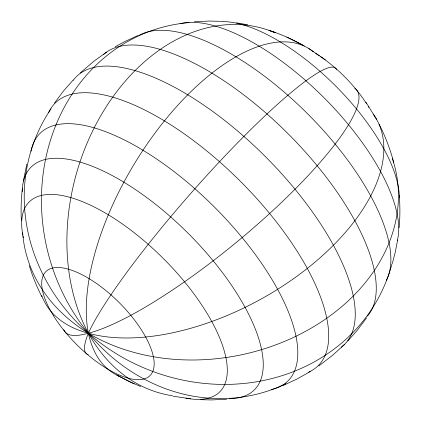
<?xml version="1.0" encoding="UTF-8"?>
<svg xmlns="http://www.w3.org/2000/svg" width="421" height="421" viewBox="0 0 421 421"><rect width="100%" height="100%" fill="white"/><g stroke="black" fill="none" stroke-linecap="round" stroke-linejoin="round"><path stroke-width="0.63" d="M399.113 227.761C400.166 216.962 400.055 206.095 399.334 195.281M22.376 188.171C21.208 198.922 20.724 209.769 21.397 220.572M23.392 181.019L26.828 164.101M397.608 239.981L395.33 251.937L392.325 263.557M54.462 103.05L63.603 90.862L73.196 80.016M366.538 317.95L357.397 330.138L347.804 340.984M344.325 344.599L332.848 355.087L318.776 365.965M80.337 72.844L94.12 61.04L106.45 52.178M310.224 371.585L296.742 379.184L282.733 385.641M115.191 46.768L124.258 41.816L138.267 35.359M194.344 21.745L209.579 21.05L220.257 21.318M226.656 399.255L211.421 399.95L200.743 399.682M190.634 398.829L173.21 396.214M236.486 22.839L247.79 24.786M270.666 30.954C282.37 34.78 293.663 39.884 304.336 46.021M268.998 30.401L275.608 32.585M116.664 374.979L129.542 381.689L140.703 386.541M286.901 37.132L302.399 44.952M134.099 383.868L118.601 376.048M308.84 48.568L325.37 59.882M365.923 102.166L376.763 119.711M379.111 124.258C385.441 136.457 390.225 149.408 393.814 162.659M41.889 296.742C36.795 286.806 32.554 276.423 29.344 265.73M22.629 232.808A189.455 149.055 -10.6 0 0 88.363 333.211A189.455 91.762 -59.4 0 0 119.064 376.111M51.057 108.786A189.455 171.368 25.3 0 0 88.363 333.211A189.455 28.944 -49.1 0 0 88.215 354.614M189.076 22.618A189.455 167.858 76.8 0 0 51.125 138.151A189.455 167.858 76.8 0 0 88.363 333.211A189.455 140.751 -74.7 0 0 172.568 395.782M274.239 32.412A189.455 139.062 -73.8 0 0 104.303 109.807A189.455 139.062 -73.8 0 0 88.363 333.211A189.455 168.537 74.9 0 0 285.964 383.684M313.308 51.757A189.455 89.315 -58.9 0 0 163.227 122.379A189.455 89.315 -58.9 0 0 88.363 333.211A189.455 38.232 -39.9 0 1 63.771 329.654M336.505 69.428A189.455 26.107 -48.7 0 0 221.151 159.969A189.455 26.107 -48.7 0 0 88.363 333.211A189.455 99.651 -29.2 0 1 41.721 295.574M354.777 88.278A189.455 41.026 -39.5 0 1 271.445 211.847A189.455 41.026 -39.5 0 1 88.363 333.211A189.455 147.576 -11.6 0 0 310.382 328.633A189.455 147.576 -11.6 0 0 392.24 158.28M373.274 114.107A189.455 101.982 -28.6 0 1 303.946 271.019A189.455 101.982 -28.6 0 1 88.363 333.211A189.455 170.931 23.2 0 0 391.919 264.03M315.771 53.467A73.591 29.88 44.9 0 1 319.265 55.725M320.77 56.74A73.591 29.88 44.9 0 1 366.68 103.929M368.222 106.408A73.591 29.88 44.9 0 1 368.812 107.392M220.909 21.639A134.52 54.619 44.9 0 1 334.127 84.479A134.52 54.619 44.9 0 1 399.34 197.865M139.162 35.369A175.183 71.128 44.9 0 1 306.551 112.739A175.183 71.128 44.9 0 1 386.32 280.36M73.228 80.337A189.455 76.922 44.9 0 1 264.751 155.965A189.455 76.922 44.9 0 1 341.32 347.151M31.007 151.234A175.183 71.128 44.9 0 1 213.663 206.311A175.183 71.128 44.9 0 1 271.266 389.572M22.839 235.06A134.52 54.619 44.9 0 1 92.688 206.243A134.52 54.619 44.9 0 1 215.831 329.354A134.52 54.619 44.9 0 1 185.929 398.103M23.381 237.686A134.52 54.619 44.9 0 1 23.097 236.365M103.608 54.514A185.835 75.454 44.9 0 1 286.917 132.578A185.835 75.454 44.9 0 1 367.422 316.166M48.647 112.533A185.835 75.454 44.9 0 1 240.438 181.367A185.835 75.454 44.9 0 1 308.704 372.132M22.26 191.666A157.696 64.029 44.9 0 1 188.692 233.839A157.696 64.029 44.9 0 1 229.15 398.655M180.125 23.708A157.696 64.029 44.9 0 1 323.87 97.619A157.696 64.029 44.9 0 1 397.266 240.638M53.488 315.745A73.591 29.88 44.9 0 0 150.029 375.574A73.591 29.88 44.9 0 0 90.341 279.412A73.591 29.88 44.9 0 0 53.488 315.745M87.415 333.043A1.573 0.637 44.9 0 0 89.478 334.321A1.573 0.637 44.9 0 0 88.205 332.264A1.573 0.637 44.9 0 0 87.415 333.043"/></g></svg>
